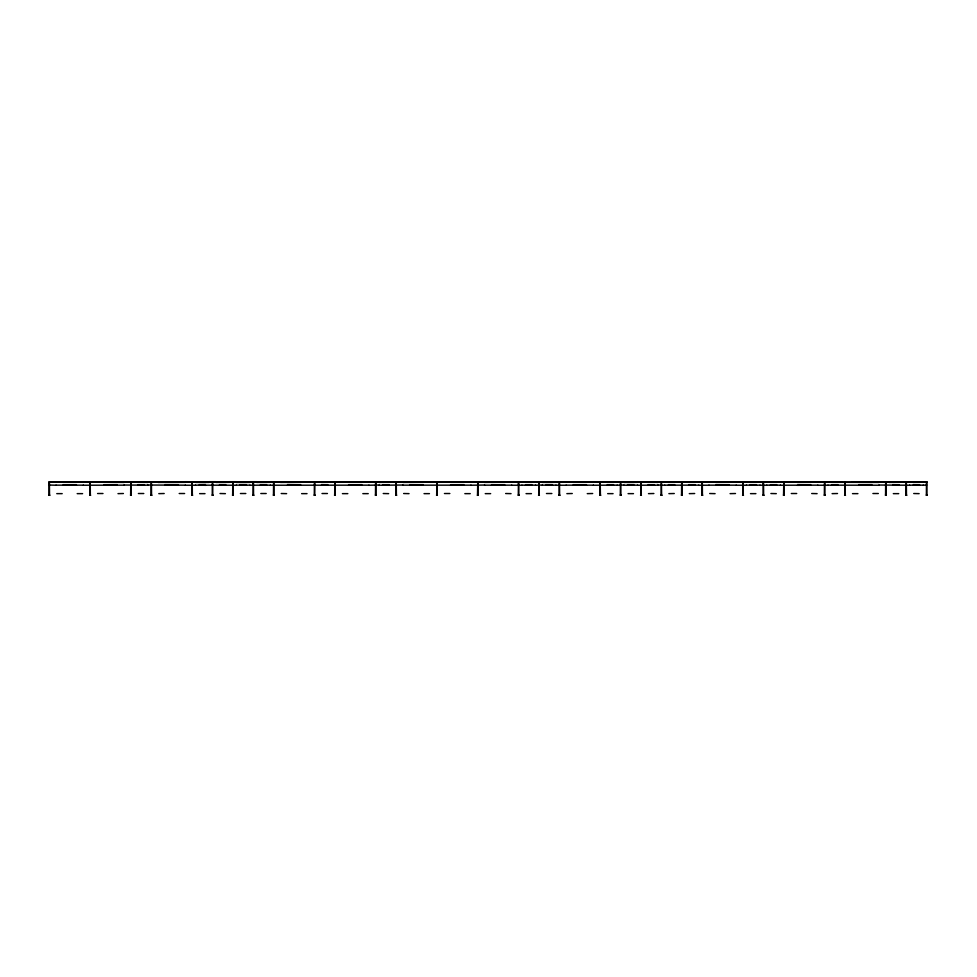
<?xml version="1.0" encoding="UTF-8"?>
<svg xmlns="http://www.w3.org/2000/svg" width="977" height="977" viewBox="0 0 977 977"><rect width="100%" height="100%" fill="white"/><g stroke="black" fill="none" stroke-linecap="round" stroke-linejoin="round"><path stroke-width="1.47" d="M49.033 495.168L49.155 481.795L124.103 482.406M89.835 495.168L89.957 481.795M130.649 495.168L130.771 481.795M151.056 495.168L151.179 481.795M191.858 495.168L192.115 481.783M212.265 495.168L212.388 481.795M232.66 495.168L232.782 481.795M253.067 495.168L253.324 481.783M273.475 495.168L273.597 481.795M314.276 495.168L314.509 481.783M334.684 495.168L334.806 481.795M375.486 495.168L375.608 481.795M395.893 495.168L396.015 481.795M436.695 495.168L436.817 481.795M477.509 495.168L477.765 481.783L477.997 495.168M518.311 495.168L518.433 481.795M538.718 495.168L538.974 481.783L539.206 495.168M559.113 495.168L559.235 481.795M599.927 495.168L600.159 481.783M620.322 495.168L620.444 481.795M640.729 495.168L640.851 481.795M661.136 495.168L661.392 481.71L661.624 495.168M681.543 495.168L681.665 481.795M701.938 495.168L702.06 481.795M742.752 495.168L742.874 481.795M763.147 495.168L763.269 481.795M783.554 495.168L783.81 481.783M824.356 495.168L824.478 481.795M844.763 495.168L845.02 481.783M885.565 495.168L885.687 481.795M905.972 495.168L906.204 481.783M926.379 495.168L926.501 481.795M124.079 481.783L147.906 482.406M147.881 481.783L158.115 481.783L158.091 482.406L185.312 482.333L185.288 481.71L195.51 481.783L195.485 482.406L209.115 482.406L209.09 481.71L215.917 481.71L215.893 482.406L229.522 482.333L229.497 481.71L236.324 481.71L236.3 482.406L249.929 482.406L249.904 481.71L256.731 481.71L256.707 482.406L270.324 482.333L270.299 481.71L280.533 481.783L280.509 482.406L379.149 481.783M402.951 481.783L379.125 482.406M484.568 481.783L402.927 482.406M542.369 481.783L484.543 482.406M623.985 481.783L542.345 482.406M657.961 481.783L879.031 482.406M879.007 481.783L889.229 481.783L889.204 482.406L926.746 481.795L926.868 495.168M49.338 482.04L49.155 482.711M56.068 481.893L83.301 481.966M96.87 481.966L124.103 481.966M130.833 482.04L130.771 482.711M134.276 481.966L147.906 481.966M151.24 482.04L151.545 482.345M158.091 481.893L185.312 481.966M195.485 481.893L209.115 481.893M215.893 481.966L229.522 481.893M232.966 482.04L233.149 482.711M236.3 481.893L249.929 481.966M256.707 481.966L270.324 481.966M280.509 481.966L307.731 481.966M314.46 482.04L314.765 482.711M317.916 481.893L331.533 481.966M341.718 481.893L368.94 481.966M375.669 482.04L375.608 482.711M379.125 481.966L392.742 481.966M402.927 481.966L430.149 481.966M443.729 481.966L470.963 481.966M484.543 481.966L511.765 481.893M521.95 481.893L535.567 481.966M542.345 481.966L555.974 481.893M559.418 482.04L559.491 482.711M566.147 481.893L593.381 481.893M603.554 481.966L617.183 481.893M623.961 481.966L637.59 481.966M644.368 481.966L657.985 481.966M664.763 481.966L678.392 481.893M685.17 481.966L698.799 481.893M708.972 481.893L736.206 481.893M742.935 482.04L743.118 482.711M746.379 481.966L760.008 481.893M766.786 481.893L780.415 481.966M790.588 481.966L817.822 481.966M824.661 482.04L824.857 482.711M827.995 481.893L841.624 481.893M851.797 481.966L879.031 481.966M885.76 482.04L886.066 482.711L885.565 482.345M889.204 481.966L902.833 481.966M906.155 482.04L906.461 482.345M909.611 481.893L923.228 481.966M926.562 482.04L923.204 482.137M49.265 482.211L56.092 482.211M83.277 482.137L96.894 482.137M134.301 482.211L124.079 482.211M158.115 482.137L147.881 482.137M185.288 482.211L195.51 482.137M209.09 482.211L215.917 482.137M229.497 482.211L236.324 482.211M249.904 482.137L256.731 482.137M270.299 482.211L280.533 482.137M307.706 482.211L317.94 482.137M331.508 482.211L341.742 482.211M368.915 482.137L379.149 482.211M392.717 482.211L402.951 482.211M430.124 482.137L443.753 482.211M470.938 482.137L484.568 482.211M511.74 482.137L521.974 482.211M535.543 482.137L542.369 482.211M555.95 482.137L566.172 482.137M593.357 482.211L603.578 482.137M617.159 482.211L623.985 482.137M637.566 482.211L644.393 482.137M664.787 482.137L657.961 482.137M678.368 482.211L685.195 482.137M698.775 482.211L708.997 482.211M736.182 482.211L746.404 482.211M759.984 482.211L766.811 482.137M780.391 482.137L790.613 482.137M817.798 482.137L828.02 482.211M841.6 482.211L851.822 482.211M889.229 482.211L879.007 482.211M902.809 482.137L909.636 482.137M538.718 482.345L538.84 482.711M620.322 482.345L620.444 482.711M623.961 482.406L637.59 482.333L637.566 481.71L657.985 482.406M661.624 482.345L661.502 482.711M49.265 485.032L56.068 485.227M124.079 485.032L147.906 485.154M147.881 485.032L185.312 485.154M379.149 485.032L368.94 485.227M402.951 485.032L379.125 485.227M484.568 485.032L470.963 485.227M542.369 485.032L535.567 485.227M623.985 485.032L617.183 485.227M657.961 485.032L664.763 485.227M879.007 485.032L909.611 485.227M926.636 485.032L923.228 485.227M56.068 485.154L83.301 485.154M195.485 485.154L236.3 485.227M236.3 485.154L249.929 485.154M270.324 485.154L249.929 485.227M368.94 485.154L270.324 485.227M470.963 485.154L402.927 485.154M511.765 485.154L484.543 485.154M521.95 485.154L535.567 485.154M555.974 485.154L542.345 485.154M566.147 485.154L593.381 485.154M617.183 485.154L593.381 485.227M637.59 485.154L623.961 485.227M664.763 485.154L698.799 485.154M708.972 485.154L736.206 485.154M746.379 485.154L760.008 485.154M766.786 485.154L780.415 485.154M817.822 485.154L780.415 485.227M827.995 485.154L879.031 485.227M909.611 485.154L923.228 485.154M205.72 485.313L198.917 485.154M797.391 485.313L810.995 485.154M906.338 481.795L906.461 495.168M885.834 481.783L886.066 495.168M845.129 481.795L845.252 495.168M824.735 481.795L824.857 495.168M783.92 481.795L784.043 495.168M763.513 481.795L763.635 495.168M743.118 481.795L743.241 495.168M702.304 481.795L702.426 495.168M681.909 481.795L682.031 495.168M641.095 481.795L641.217 495.168M620.7 481.795L620.822 495.168M600.183 481.783L600.415 495.168M559.491 481.795L559.613 495.168M518.677 481.795L518.799 495.168M437.061 481.795L437.183 495.168M396.259 481.795L396.381 495.168M375.852 481.795L375.974 495.168M335.05 481.795L335.172 495.168M314.643 481.795L314.765 495.168M273.841 481.795L273.963 495.168M253.434 481.795L253.556 495.168M233.027 481.795L233.149 495.168M212.632 481.795L212.754 495.168M192.225 481.795L192.347 495.168M151.423 481.795L151.545 495.168M130.906 481.783L131.138 495.168M90.214 481.795L90.336 495.168M49.4 481.795L49.522 495.168M919.809 481.893L913.031 481.966M919.809 482.333L913.031 482.406M919.809 485.154L913.031 485.154M919.125 493.641L913.727 493.519M899.402 481.893L892.624 481.893M899.402 482.333L892.624 482.333M899.402 485.154L892.624 485.154M898.718 493.641L893.32 493.641M878.311 493.519L872.913 493.519M872.205 481.893L858.624 481.893M872.205 482.333L858.624 482.333M872.205 485.154L858.624 485.154M857.916 493.641L852.506 493.641M838.193 481.893L831.415 481.893M838.193 482.333L831.415 482.333M838.193 485.154L831.415 485.154M837.509 493.519L832.111 493.641M827.995 485.227L817.822 485.227M817.102 493.641L811.704 493.519M810.995 481.893L797.391 481.991M810.995 482.333L797.391 482.418M796.695 493.519L791.297 493.519M776.984 481.893L770.206 481.893M776.984 482.333L770.206 482.333M776.984 485.154L770.206 485.154M776.3 493.641L770.902 493.519M766.786 485.227L760.008 485.227M756.577 481.893L749.811 481.893M756.577 482.333L749.811 482.333M756.577 485.154L749.811 485.154M755.893 493.641L750.495 493.641M746.379 485.227L736.206 485.227M735.486 493.519L730.088 493.641M729.379 481.893L715.799 481.966M729.379 482.333L715.799 482.406M729.379 485.154L715.799 485.154M715.091 493.641L709.693 493.519M708.972 485.227L698.799 485.227M695.368 481.893L688.602 481.893M695.368 482.333L688.602 482.333M695.368 485.154L688.602 485.154M694.684 493.519L689.286 493.641M674.973 481.893L668.195 481.893M674.973 482.333L668.195 482.333M674.973 485.154L668.195 485.154M674.277 493.519L668.879 493.641M657.985 485.154L637.59 485.227M654.566 481.893L647.788 481.893M654.566 482.333L647.788 482.333M654.566 485.154L647.788 485.154M653.882 493.519L648.484 493.641M634.158 481.893L627.381 481.893M634.158 482.333L627.381 482.333M634.158 485.154L627.381 485.154M633.475 493.641L628.077 493.641M613.764 481.893L606.986 481.893M613.764 482.333L606.986 482.333M613.764 485.154L606.986 485.154M613.067 493.641L607.67 493.641M592.673 493.519L587.262 493.641M586.554 481.893L572.974 481.893M586.554 482.333L572.974 482.333M586.554 485.154L572.974 485.154M572.266 493.519L566.868 493.641M566.147 485.227L555.974 485.227M552.555 481.893L545.777 481.893M552.555 482.333L545.777 482.333M552.555 485.154L545.777 485.154M551.858 493.519L546.461 493.519M532.147 481.893L525.37 481.893M532.147 482.333L525.37 482.333M532.147 485.154L525.37 485.154M531.451 493.641L526.053 493.641M521.95 485.227L511.765 485.227M511.056 493.641L505.659 493.519M504.938 481.893L491.358 481.893M504.938 482.333L491.358 482.333M504.938 485.154L491.358 485.154M490.649 493.641L485.251 493.641M470.242 493.641L464.844 493.641M464.136 481.893L450.556 481.893M464.136 482.333L450.556 482.333M464.136 485.154L450.556 485.154M449.847 493.519L444.45 493.519M429.44 493.641L424.042 493.641M423.334 481.893L409.754 481.893M423.334 482.333L409.754 482.333M423.334 485.154L409.754 485.154M409.033 493.641L403.635 493.519M389.322 481.893L382.544 481.893M389.322 482.333L382.544 482.333M389.322 485.154L382.544 485.154M388.638 493.641L383.24 493.519M368.231 493.641L362.833 493.641M362.113 481.893L348.545 481.893M362.113 482.333L348.545 482.333M362.113 485.154L348.545 485.154M347.824 493.641L342.426 493.641M328.113 481.893L321.335 481.966M328.113 482.333L321.335 482.406M328.113 485.154L321.335 485.154M327.429 493.519L322.019 493.519M307.022 493.641L301.624 493.641M300.904 481.893L287.336 481.966M300.904 482.333L287.336 482.406M300.904 485.154L287.336 485.154M286.615 493.641L281.217 493.519M266.904 481.893L260.126 481.893M266.904 482.333L260.126 482.333M266.904 485.154L260.126 485.154M266.208 493.519L260.81 493.519M246.497 481.893L239.719 481.893M246.497 482.333L239.719 482.333M246.497 485.154L239.719 485.154M245.813 493.519L240.415 493.519M226.09 481.893L219.324 481.893M226.09 482.333L219.324 482.333M226.09 485.154L219.324 485.154M225.406 493.641L220.008 493.519M205.72 481.991L198.917 481.893M205.72 482.418L198.917 482.333M204.999 493.641L199.601 493.641M195.485 485.227L185.312 485.227M184.604 493.519L179.206 493.519M178.486 481.893L164.905 481.893M178.486 482.333L164.905 482.333M178.486 485.154L164.905 485.154M164.197 493.519L158.799 493.641M144.486 481.893L137.708 481.893M144.486 482.333L137.708 482.333M144.486 485.154L137.708 485.154M143.79 493.519L138.392 493.519M124.103 485.154L83.301 485.227M123.395 493.519L117.997 493.641M117.277 481.893L103.696 481.893M117.277 482.333L103.696 482.333M117.277 485.154L103.696 485.154M102.988 493.519L97.59 493.519M82.581 493.641L77.183 493.641M76.475 481.893L62.894 481.893M76.475 482.333L62.894 482.333M76.475 485.154L62.894 485.154M62.186 493.641L56.776 493.641M90.153 482.04L90.336 482.711L90.153 482.04M192.164 482.04L191.858 482.711L192.164 482.04M253.373 482.04L253.067 482.711L253.373 482.04M273.78 482.04L273.475 482.711L273.78 482.04M334.989 482.04L334.684 482.711L334.989 482.04M437 482.04L436.817 482.711L437 482.04M518.616 482.04L518.311 482.711L518.616 482.04M600.232 482.04L599.927 482.711L600.232 482.04M681.848 482.04L682.031 482.711L681.848 482.04M702.243 482.04L701.938 482.711L702.243 482.04M763.452 482.04L763.147 482.711L763.452 482.04M783.859 482.04L783.554 482.711L783.859 482.04M845.068 482.04L844.763 482.711L845.068 482.04M926.868 482.345L926.379 482.711L926.636 481.71L926.868 482.345M49.705 495.168L48.85 495.168L49.705 495.29M90.519 495.168L89.652 495.168L90.519 495.29M131.321 495.168L130.466 495.168L131.321 495.29M151.728 495.168L150.861 495.168L151.728 495.29M192.53 495.168L191.675 495.168L192.53 495.29M212.937 495.168L212.082 495.168L212.937 495.29M233.344 495.168L232.477 495.168L233.344 495.29M253.739 495.168L252.884 495.168L253.739 495.29M274.146 495.168L273.291 495.168L274.146 495.29M314.948 495.168L314.093 495.168L314.948 495.29M335.355 495.168L334.5 495.168L335.355 495.29M376.157 495.168L375.302 495.168L376.157 495.29M396.564 495.168L395.709 495.168L396.564 495.29M437.366 495.168L436.511 495.168L437.366 495.29M478.18 495.168L477.326 495.29L478.18 495.29M518.982 495.168L518.128 495.168L518.982 495.29M539.389 495.168L538.535 495.168L539.389 495.29M559.797 495.168L558.929 495.168L559.797 495.29M600.599 495.168L599.744 495.168L600.599 495.29M621.006 495.168L620.139 495.168L621.006 495.29M641.401 495.168L640.546 495.168L641.401 495.29M661.808 495.168L660.953 495.168L661.808 495.29M682.215 495.168L681.348 495.168L682.215 495.29M702.61 495.168L701.755 495.168L702.61 495.29M743.424 495.168L742.569 495.168L743.424 495.29M763.831 495.168L762.964 495.168L763.831 495.29M784.226 495.168L783.371 495.168L784.226 495.29M825.04 495.168L824.173 495.168L825.04 495.29M845.435 495.168L844.58 495.168L845.435 495.29M886.249 495.168L885.382 495.168L886.249 495.29M906.644 495.168L905.789 495.168L906.644 495.29M927.051 495.168L926.196 495.168L927.051 495.29"/></g></svg>
